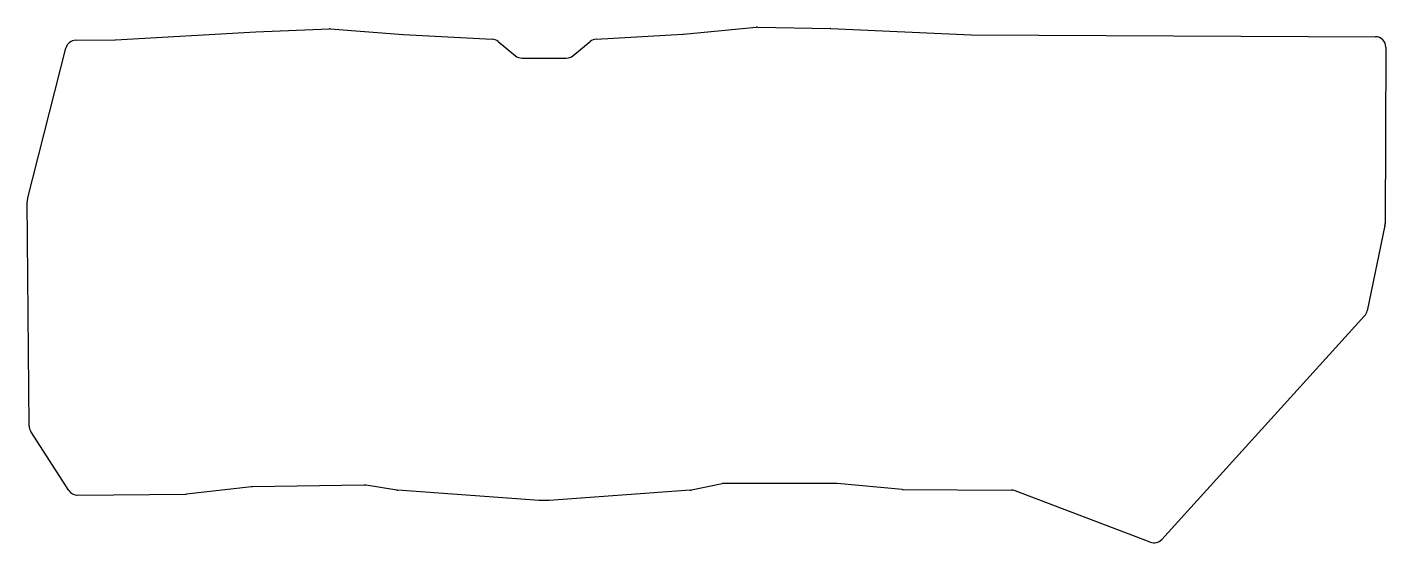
# Model space of a CAD drawing. Header units: millimetres. Extents: x 16 to 403, y -227 to -80.
import ezdxf

# ---------------------------------------------------------------- set-up
doc = ezdxf.new("R2010")
doc.units = ezdxf.units.MM

msp = doc.modelspace()

# ---------------------------------------------------------------- linework, layer by layer
for p, q in [((40.8, -83.39), (80.81, -81.07)), ((80.87, -81.06), (101.76, -80.27)), ((102.09, -80.28), (122.94, -81.83)), ((202.86, -81.76), (223.65, -79.79)), ((223.98, -79.78), (244.87, -80.15)), ((244.96, -80.15), (285.01, -81.97)), ((29.52, -83.5), (40.66, -83.4)), ((123, -81.84), (148.28, -83.21)), ((150.01, -83.88), (154.94, -87.91)), ((171.35, -87.9), (176.28, -83.87)), ((178.01, -83.2), (202.75, -81.77)), ((285.13, -81.97), (400.37, -82.48)), ((15.67, -128.82), (26.63, -85.76)), ((156.84, -88.58), (169.45, -88.58)), ((403.35, -85.49), (403.14, -135.76)), ((16.14, -193.47), (15.58, -129.58)), ((403.07, -136.36), (398.02, -160.71)), ((339.41, -225.85), (397.3, -162.12)), ((27.44, -211.89), (16.62, -195.07)), ((29.99, -213.27), (60.75, -213)), ((79.56, -210.85), (61.07, -212.98)), ((111.79, -210.36), (79.86, -210.83)), ((121.13, -211.82), (112.31, -210.39)), ((161.74, -214.79), (121.4, -211.85)), ((204.83, -211.85), (164.55, -214.78)), ((213.96, -209.97), (205.22, -211.79)), ((246.48, -209.91), (214.57, -209.9)), ((265.32, -211.65), (246.75, -209.93)), ((265.59, -211.66), (296.48, -211.8)), ((336.13, -226.64), (297.54, -211.99)), ((164.55, -214.78), (161.74, -214.79))]:
    msp.add_line(p, q)
for centre, start, end in [((80.98, -84.06), 92.1681, 93.328), ((101.87, -83.27), 85.7359, 92.1681), ((223.93, -82.78), 88.9859, 95.4181), ((244.82, -83.15), 87.398, 88.9859), ((29.54, -86.5), 90.5, 165.7193), ((40.63, -80.4), 270.5, 273.328), ((123.16, -78.84), 265.7359, 266.8892), ((148.11, -86.21), 50.7718, 86.8892), ((178.18, -86.19), 93.3049, 129.2282), ((202.58, -78.78), 273.3049, 275.4181), ((285.14, -78.97), 267.398, 269.75), ((400.35, -85.48), 359.75, 89.75), ((156.84, -85.58), 230.7718, 270.0335), ((169.45, -85.58), 270.0335, 309.2282), ((18.58, -129.56), 165.7193, 180.5), ((400.14, -135.75), 348.2736, 359.75), ((395.08, -160.1), 317.75, 348.2736), ((19.14, -193.45), 180.5, 212.7615), ((29.97, -210.27), 212.7615, 270.5), ((60.73, -210), 270.5, 276.5742), ((79.9, -213.83), 90.857, 96.5742), ((111.83, -213.36), 80.7962, 90.857), ((121.61, -208.86), 260.7962, 265.8382), ((204.61, -208.86), 274.1618, 281.8255), ((214.57, -212.9), 89.9825, 101.8255), ((246.47, -212.91), 84.6882, 89.9825), ((265.6, -208.66), 264.6882, 269.75), ((296.47, -214.8), 69.2216, 89.75), ((337.19, -223.83), 249.2216, 317.75)]:
    msp.add_arc(centre, 3, start, end)

doc.saveas('drawing.dxf')
